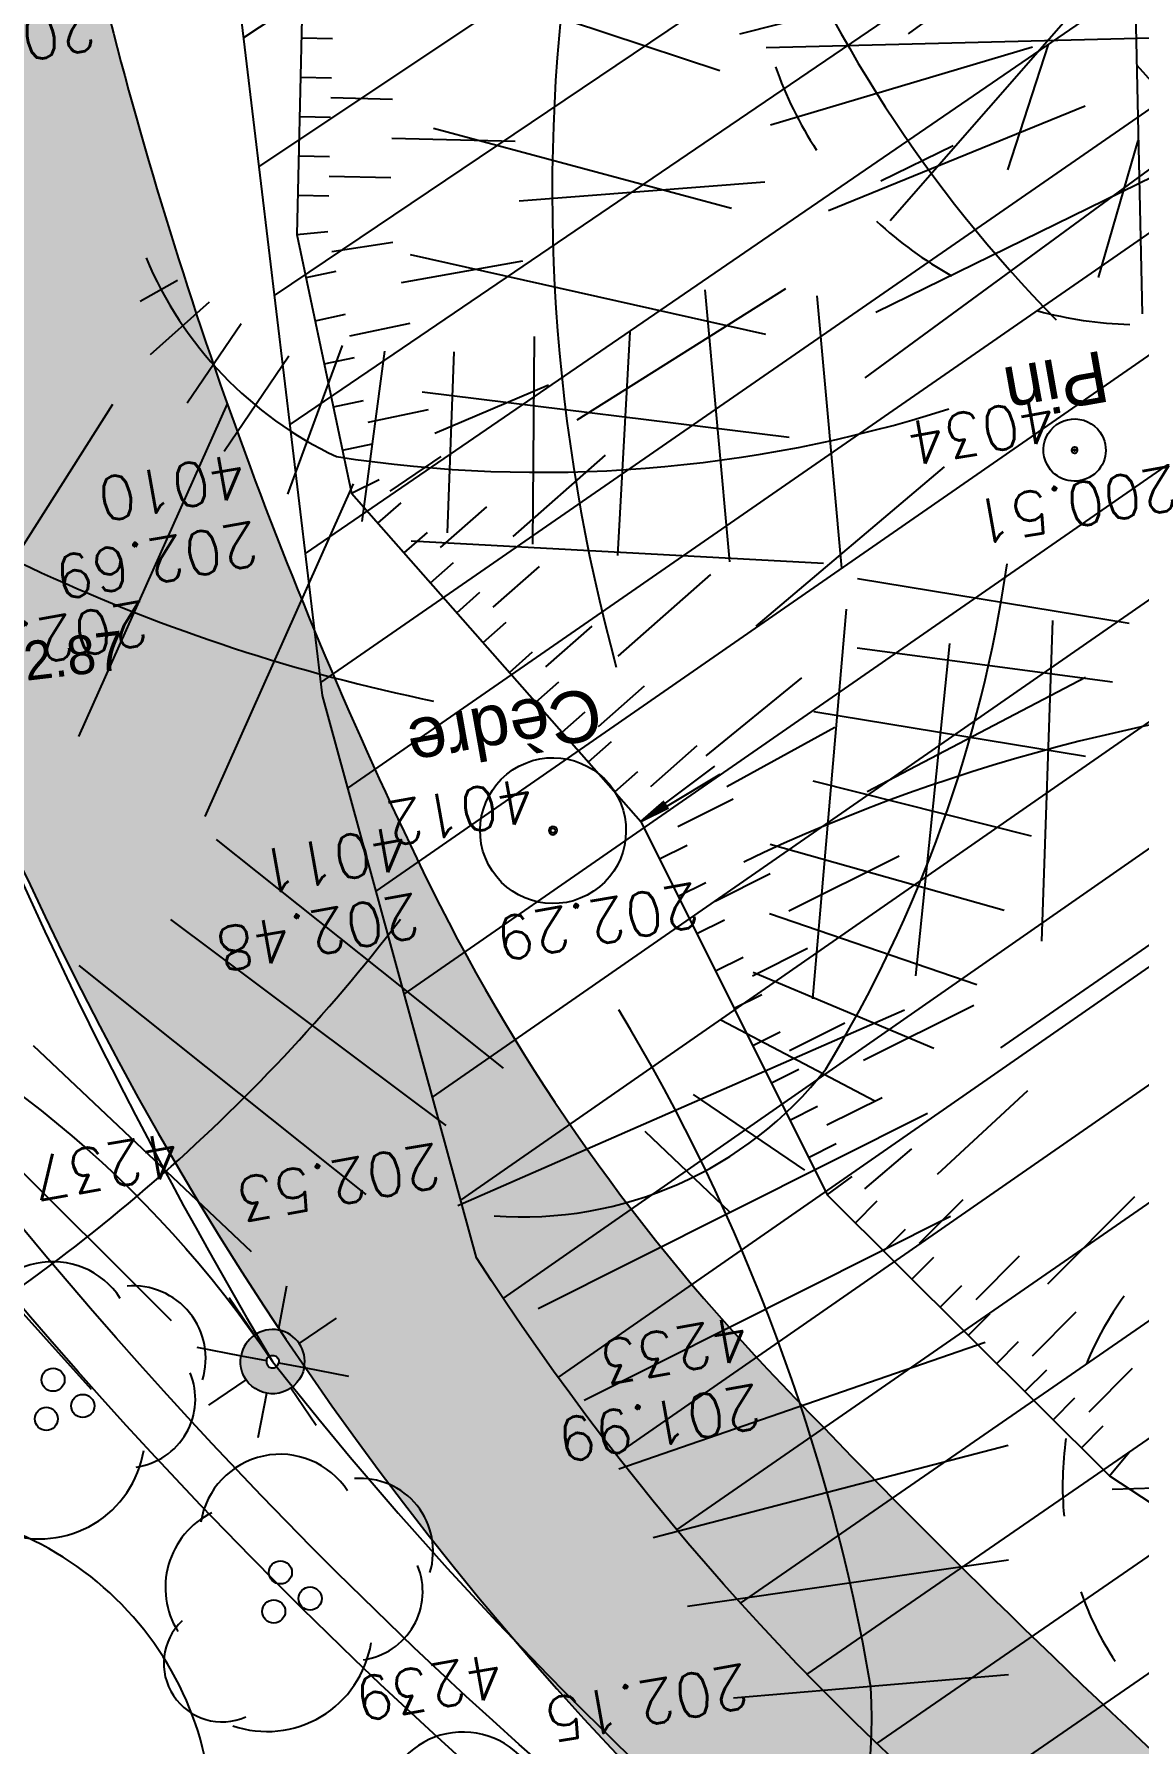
# Model space of a CAD drawing. Extents: x 0 to 613264, y -387505 to 675.
# Drawn here: x 471701 to 480297, y -317808 to -304501 of the extents above; entities that cross this region are included whole.
import ezdxf
from ezdxf.enums import TextEntityAlignment as Align
from ezdxf.lldxf.tags import DXFTag

# ---------------------------------------------------------------- set-up
doc = ezdxf.new("R2010")
doc.units = 0
for name, color, linetype in [('Fond topo - ESPACE_BOISE', 252, 'Continuous'), ('Fond topo - TAL', 252, 'Continuous'), ('Fond topo - TAL_HAC', 252, 'Continuous'), ('Fond topo - VEG', 252, 'Continuous'), ('Fond topo - VEG_TXT_ESSENCE', 252, 'Continuous'), ('Fond topo - Z_500', 252, 'Continuous'), ('prlm-VRD', 2, 'Continuous'), ('SA - arbre', 252, 'Continuous'), ('SA - arbuste', 252, 'Continuous'), ('SA - béton balayé', 252, 'Continuous'), ('SA - EBC', 252, 'Continuous'), ('SA - ECL-réso', 252, 'Eclairage public'), ('SA - emmarchements', 252, 'Continuous'), ('SA - EP-réso', 252, 'EP'), ('SA - EU-réso', 252, 'EU'), ('SA - limite revêtement', 252, 'Continuous')]:
    doc.layers.add(name, color=color, linetype=linetype)
for name, color, linetype, plot in [('Fond topo - N', 252, 'Continuous', False), ('Fond topo - NCACHE', 252, 'Continuous', False), ('Fond topo - ZCACHE', 252, 'Continuous', False)]:
    doc.layers.add(name, color=color, linetype=linetype, plot=plot)
doc.layers.add('Fond topo - P', color=252, linetype='Continuous', lineweight=50)
doc.layers.add('Fond topo - VOI', color=252, linetype='Continuous', lineweight=25)
doc.styles.add('2000_ARIAL', font='arial.ttf', dxfattribs={"height": 0.400000006})
doc.styles.add('Arial', font='arial.ttf')
doc.styles.add('Lignes', font='arial.ttf', dxfattribs={"height": 0.35})
doc.styles.add('SIMPLEX', font='simplex_.ttf', dxfattribs={"height": 1.25})
tags = doc.linetypes.add('Eclairage public', pattern='A,5,-0.25,["ECL",Lignes,S=1,R=0,X=0,Y=-0.18],-1.25', length=6.5).pattern_tags.tags
tags[15:16] = [DXFTag(74, 4), DXFTag(75, 0), DXFTag(340, '0'), DXFTag(46, 0.0), DXFTag(50, 0.0), DXFTag(44, 0.0), DXFTag(45, 0.0)]
tags[4:5] = [DXFTag(74, 4), DXFTag(75, 0), DXFTag(340, '0'), DXFTag(46, 0.0), DXFTag(50, 0.0), DXFTag(44, 0.0), DXFTag(45, 0.0)]
tags = doc.linetypes.add('EP', pattern='A,5,-0.25,["EP",Lignes,S=1,R=0,X=0,Y=-0.18],-1.25', length=6.5).pattern_tags.tags
tags[15:16] = [DXFTag(74, 4), DXFTag(75, 0), DXFTag(340, '0'), DXFTag(46, 0.0), DXFTag(50, 0.0), DXFTag(44, 0.0), DXFTag(45, 0.0)]
tags[4:5] = [DXFTag(74, 4), DXFTag(75, 0), DXFTag(340, '0'), DXFTag(46, 0.0), DXFTag(50, 0.0), DXFTag(44, 0.0), DXFTag(45, 0.0)]
tags = doc.linetypes.add('EU', pattern='A,5,-0.25,["EU",Lignes,S=1,R=0,X=0,Y=-0.18],-1.25', length=6.5).pattern_tags.tags
tags[15:16] = [DXFTag(74, 4), DXFTag(75, 0), DXFTag(340, '0'), DXFTag(46, 0.0), DXFTag(50, 0.0), DXFTag(44, 0.0), DXFTag(45, 0.0)]
tags[4:5] = [DXFTag(74, 4), DXFTag(75, 0), DXFTag(340, '0'), DXFTag(46, 0.0), DXFTag(50, 0.0), DXFTag(44, 0.0), DXFTag(45, 0.0)]
tags = doc.linetypes.add('L1', pattern=[1.0000000298023224, 0.6000000238418579, -0.4000000059604645]).pattern_tags.tags
tags[6:7] = [DXFTag(74, 4), DXFTag(75, 0), DXFTag(340, '0'), DXFTag(46, 0.0), DXFTag(50, 0.0), DXFTag(44, 0.0), DXFTag(45, 0.0)]
tags[4:5] = [DXFTag(74, 4), DXFTag(75, 0), DXFTag(340, '0'), DXFTag(46, 0.0), DXFTag(50, 0.0), DXFTag(44, 0.0), DXFTag(45, 0.0)]
tags = doc.linetypes.add('L16', pattern=[0.37500001490116125, 0.300000011920929, -0.07500000298023224]).pattern_tags.tags
tags[6:7] = [DXFTag(74, 4), DXFTag(75, 0), DXFTag(340, '0'), DXFTag(46, 0.0), DXFTag(50, 0.0), DXFTag(44, 0.0), DXFTag(45, 0.0)]
tags[4:5] = [DXFTag(74, 4), DXFTag(75, 0), DXFTag(340, '0'), DXFTag(46, 0.0), DXFTag(50, 0.0), DXFTag(44, 0.0), DXFTag(45, 0.0)]
tags = doc.linetypes.add('L8', pattern=[0.22500000894069674, 0.1500000059604645, -0.07500000298023224]).pattern_tags.tags
tags[6:7] = [DXFTag(74, 4), DXFTag(75, 0), DXFTag(340, '0'), DXFTag(46, 0.0), DXFTag(50, 0.0), DXFTag(44, 0.0), DXFTag(45, 0.0)]
tags[4:5] = [DXFTag(74, 4), DXFTag(75, 0), DXFTag(340, '0'), DXFTag(46, 0.0), DXFTag(50, 0.0), DXFTag(44, 0.0), DXFTag(45, 0.0)]

# ---------------------------------------------------------------- blocks, each defined once
blk = doc.blocks.new('Candélabre', base_point=(-13.42592592600001, -9.391534390999993))
for points in [[(-13.67592592600001, -9.391534390999993, -1), (-13.17592592600001, -9.391534390999993), (-13.37592592600001, -9.391534390999993, 1), (-13.475925926, -9.391534390999993)], [(-13.67592592600001, -9.391534390999993, -1), (-13.17592592600001, -9.391534390999993), (-13.37592592600001, -9.391534390999993, 1), (-13.475925926, -9.391534390999993)], [(-13.67592592600001, -9.391534390999993), (-13.475925926, -9.391534390999993, 1), (-13.37592592600001, -9.391534390999993), (-13.17592592600001, -9.391534390999993, -1)], [(-13.67592592600001, -9.391534390999993), (-13.475925926, -9.391534390999993, 1), (-13.37592592600001, -9.391534390999993), (-13.17592592600001, -9.391534390999993, -1)]]:
    blk.add_hatch(color=250).paths.add_polyline_path(points)
at = {"linetype": 'Continuous', "flags": 128}
for points in [[(-13.42592592600001, -9.141534390999993), (-13.42592592600001, -8.791534391999988)], [(-13.60270262100001, -9.214757695999992), (-13.850189994, -8.967270322999994)], [(-13.24914923200001, -9.214757696999996), (-13.001661857, -8.96727032199999)], [(-14.02592592600001, -9.391534390999993), (-13.67592592600001, -9.391534390999993)], [(-13.17592592600001, -9.391534390999993), (-12.825925927, -9.391534390999993)], [(-13.85018999600001, -9.815798461), (-13.60270262200001, -9.568311086999998)], [(-13.00166185800001, -9.815798458999993), (-13.249149231, -9.568311085999994)], [(-13.42592592600001, -9.991534390999988), (-13.42592592600001, -9.641534390999993)]]:
    blk.add_lwpolyline(points, dxfattribs=at)
for points in [[(-13.67592592600001, -9.391534390999993), (-13.475925926, -9.391534390999993, -1), (-13.37592592600001, -9.391534390999993), (-13.17592592600001, -9.391534390999993, 1)], [(-13.67592592600001, -9.391534390999993), (-13.475925926, -9.391534390999993, 1), (-13.37592592600001, -9.391534390999993), (-13.17592592600001, -9.391534390999993, -1)]]:
    blk.add_lwpolyline(points, format="xyb", close=True, dxfattribs=at)
blk = doc.blocks.new('PTOPO')
at = {"layer": 'Fond topo - NCACHE', "style": 'SIMPLEX'}
blk.add_attdef('MAT', text='', height=0.34, dxfattribs=at).set_placement((0.09999999986030161, -0.09999999962747097), align=Align.TOP_LEFT)
at = {"layer": 'Fond topo - ZCACHE', "style": 'SIMPLEX'}
blk.add_attdef('ALT', (0.09999999986030161, 0.09999999962747097), '', height=0.34, dxfattribs=at)
blk = doc.blocks.new('VEG14')
at = {"ltscale": 2, "flags": 128}
for points in [[(0.5, 0, -1), (-0.5, 0, -1)], [(0.016, 0, -1), (-0.016, 0, -1)]]:
    blk.add_lwpolyline(points, format="xyb", close=True, dxfattribs=at)
blk = doc.blocks.new('RESINEUX')
at = {"ltscale": 2}
for p, q in [((-0.074169265, 0.428845282), (-0.014171327, 0.418845625)), ((-0.094168577, 0.388846656), (-0.024170983, 0.388846656)), ((-0.104168234, 0.338848375), (-0.014171327, 0.348848031)), ((-0.11416789, 0.298849749), (-0.014171327, 0.318849062)), ((-0.11416789, 0.258851124), (-0.004171670000000001, 0.288850093)), ((-0.104168234, 0.218852498), (0.015827643, 0.258851124)), ((0.325816989, 0.248851468), (0.345816302, 0.168854217)), ((0.365815615, 0.248851468), (0.365815615, 0.188853529)), ((0.285818364, 0.238851811), (0.325816989, 0.15885456)), ((0.395814584, 0.238851811), (0.395814584, 0.188853529)), ((0.425813553, 0.228852155), (0.415813896, 0.188853529)), ((-0.094168577, 0.178853873), (0.015827643, 0.218852499)), ((0.245819739, 0.218852498), (0.29581802, 0.138855248)), ((0.445812866, 0.208852842), (0.435813209, 0.188853529)), ((0.205821113, 0.198853186), (0.265819051, 0.108856279)), ((-0.094168577, 0.128855591), (0.035826955, 0.18885353)), ((0.165822488, 0.178853873), (0.225820426, 0.07885731)), ((-0.08416892100000001, 0.08885696600000001), (0.035826955, 0.148854904)), ((0.115824206, 0.148854904), (0.205821113, 0.038858684)), ((-0.074169264, 0.058857997), (0.05582626800000001, 0.118855935)), ((0.06582592400000001, 0.118855935), (0.155822831, 0.008859715)), ((-0.124167546, -0.091136848), (-0.11416789, 0.098856622)), ((-0.374158955, -0.011139597), (-0.33416033, 0.08885696600000001)), ((-0.33416033, -0.03113891), (-0.294161704, 0.08885696600000001)), ((-0.294161704, -0.051138223), (-0.264162735, 0.08885696600000001)), ((-0.254163079, -0.06113787900000001), (-0.234163766, 0.08885696600000001)), ((-0.204164797, -0.071137536), (-0.204164797, 0.08885696600000001)), ((-0.164166172, -0.08113719200000001), (-0.164166172, 0.08885696600000001)), ((0.045826612, -0.14113513), (0.125823863, -0.001139941)), ((0.09582489300000001, -0.151134786), (0.175822144, -0.03113891)), ((0.135823519, -0.161134443), (0.225820426, -0.051138223)), ((-0.104168234, -0.06113787900000001), (0.025827299, -0.14113513)), ((0.185821801, -0.171134099), (0.265819051, -0.08113719200000001)), ((-0.11416789, -0.101136505), (-0.004171670000000001, -0.171134099)), ((0.235820082, -0.191133412), (0.315817333, -0.111136161)), ((-0.124167546, -0.151134786), (-0.014171327, -0.211132724))]:
    blk.add_line(p, q, dxfattribs=at)
for centre, major_axis, ratio, start_param, end_param in [((0.125824658, 0.32584846), (-0.141416496, 0.141416496), 0.9999999999990478, 6.0187679254481, 7.001196311805126), ((0.626553274, 0.375004286), (0.495806787, 0.495806787), 0.9999999999992479, 2.407115294926716, 2.808261770600389), ((0.346817063, 0.020858942), (0.141416496, 0.141416496), 0.9999999999984862, 0.2082352305735228, 0.9403659464662355), ((0.6156107310000001, -0.413017298), (-0.494244527, 0.494244527), 0.9999999999994863, 5.940864207087385, 6.402329262634387), ((-0.271161699, 0.231851691), (-0.148487321, 0.148487321), 0.999999999999426, 1.039500649605982, 1.948537937165391), ((-0.132308309, 0.771717634), (0.5413446150000001, 0.5413446150000001), 0.999999999999071, 3.63264165587472, 4.003214602841574), ((0, 0), (-0.001131371, 0.001131371), 0.99999999997417, 3.926990817000156, 7.06858347058995), ((0, 0), (-0.001131371, 0.001131371), 0.99999999997417, 0.7853981634103633, 3.926990817000156), ((-0.091248273, -0.737988308), (0.495574425, 0.495574425), 0.9999999999996342, 0.1822567691657557, 0.5883250715815413), ((-0.744748968, -0.046828497), (-0.4953887950000001, 0.4953887950000001), 0.9999999999996526, 3.509030027783859, 3.906773112117224)]:
    blk.add_ellipse(centre, major_axis=major_axis, ratio=ratio, start_param=start_param, end_param=end_param, dxfattribs=at)
blk = doc.blocks.new('VEG12')
at = {"ltscale": 2}
for p, q in [((0.01815258799999997, 0.057406781), (0.100441039, 0.47293725)), ((0.05749608, 0.253444298), (0.145517598, 0.414706841)), ((0.037902722, 0.15845596), (-0.06593155700000003, 0.344147082)), ((-0.158788295, 0.086017079), (-0.245985314, 0.284587218)), ((0.04981112299999996, 0.033821695), (0.391570728, 0.285894318)), ((0.143890955, 0.107467204), (0.230033352, 0.253971609)), ((0.2917471699999999, 0.208620217), (0.392372872, 0.233301274)), ((-0.05229389700000003, 0.02983962500000001), (-0.383643778, 0.204631851)), ((-0.25001839, 0.135126714), (-0.3755999820000001, 0.091127132)), ((0.122915307, -0.02992704099999999), (0.317230371, 0.05540147100000001)), ((0.057557527, -0.01766878999999999), (0.411943876, -0.08413611500000001)), ((-0.05265807700000003, -0.029192154), (-0.412380265, -0.256628677)), ((-0.09359106700000003, -0.049762263), (-0.2956446150000001, -0.04653133200000001)), ((0.01825986499999999, -0.057372749), (0.107637982, -0.4128258760000001)), ((0.184132294, -0.04763066399999999), (0.323120213, -0.192805613)), ((0.02259491799999996, -0.07955337300000001), (0.001649748999999978, -0.36183712)), ((-0.151821475, -0.09483882200000002), (-0.2999525240000001, -0.315936062)), ((0.05371548199999998, -0.188497704), (0.197263789, -0.356749422))]:
    blk.add_line(p, q, dxfattribs=at)
for start, end in [(90, 103.8461539085843), (62.30769199853572, 76.15384597947835), (117.6923078993823, 131.5384619204946), (34.61538499867542, 48.46153799321151), (145.3846149358338, 159.2307690506909), (6.923076979206323, 20.76923090842763), (173.0769230068974, 186.9230769931026), (339.2307689837768, 353.0769230207937), (200.7692310571047, 214.6153850641662), (311.5384620067885, 325.3846150013246), (228.4615380795054, 242.3076921006177), (283.8461540205217, 297.6923080014643), (256.1538460914157, 270)]:
    blk.add_arc((0, 0), 0.496982058, start, end, dxfattribs=at)
blk = doc.blocks.new('A$C1F970F0F')
at = {"layer": 'SA - béton balayé'}
h = blk.add_hatch(dxfattribs=at)
h.set_pattern_fill('BETON_BALAYE', color=256, scale=49.99999999999999, angle=-10.72360141139323, style=0, pattern_type=2)
h.set_pattern_definition([(349.2763985886067, (-277130161.1279894, -473864756.7787022), (117.3825536141096, 28.65896207176165), [749.9999999999999, -99.99999999999999, 250, -49.99999999999999]), (349.2763985886067, (-277130091.1375459, -473864744.5890418), (-36.75306622226226, 74.64222748057564), [150, -16.5, 299.9999999999999, -37.49999999999999]), (349.2763985886067, (-277130128.6565508, -473864719.6726964), (261.6928111209335, -15.46358973923611), [399.9999999999999, -69.99999999999999, 200, -49.99999999999999])])
edge = h.paths.add_edge_path()
edge.add_line((-3029.358420432381, 2725.663300409979), (-3176.503412120477, 2699.68824411886))
edge.add_line((-3176.503412120477, 2699.68824411886), (-3197.938926788104, 2817.762816654752))
edge.add_line((-3197.938926788104, 2817.762816654752), (-2585.414526747907, 2927.205998263748))
edge.add_line((-2585.414526747906, 2927.205998263748), (-2578.826355698741, 2888.03185968563))
edge.add_line((-2578.826355698741, 2888.03185968563), (-1904.134724859205, 2936.930201529326))
edge.add_line((-1904.134724859205, 2936.930201529326), (-556.7846852388789, 3176.476094804919))
edge.add_arc((-574.2892230096678, 3274.932131851878), 100.0000003678063, 280.0812987824421, 378.0302388281741)
edge.add_arc((1605.009413828708, 4000.887508871435), 2197.033974330638, 193.9407361550014, 198.4415558139132, ccw=False)
edge.add_line((-527.3118890800722, 3471.582166447442), (-688.4548001430187, 4457.417421807394))
edge.add_arc((-1789.293175567613, 4303.567778650573), 1111.537152553589, 7.955943186170549, 45.96465422619263)
edge.add_arc((19.33927830369248, 6251.945001042874), 1547.302139566071, 192.879059078743, 227.9674271135737, ccw=False)
edge.add_line((-1489.03695480859, 5907.060889278498), (-1560.044395075191, 6307.792480241876))
edge.add_line((-1560.044395075191, 6307.792480241875), (-1284.318385454477, 6356.528171834126))
edge.add_line((-1284.318385454477, 6356.528171834125), (-1215.319194815332, 5966.159823136683))
edge.add_arc((19.3392790080029, 6251.94500138343), 1267.302140410601, 193.0326782619799, 228.1653141634967)
edge.add_arc((-1789.293174348239, 4303.567779083163), 1391.537151259583, 7.955943178051314, 46.18746477798038, ccw=False)
edge.add_line((-411.1498586048565, 4496.172671736105), (-275.2797675438888, 3639.964293068523))
edge.add_arc((3153.449018752114, 4499.098145884332), 3534.726590138055, 194.066934089328, 205.9179933813439)
edge.add_arc((1360.60453142281, 3627.843744498979), 1541.393806160593, 205.917993299705, 223.4935397732298)
edge.add_arc((5328.644473156121, 7392.522830198402), 7011.142392459067, 223.4935397712739, 227.6166324867172)
edge.add_line((602.5175779411827, 2213.735113210599), (898.3231051051232, 2004.633868360899))
edge.add_line((898.3231051051231, 2004.633868360899), (847.6940603821262, 1728.843869632567))
edge.add_arc((1998.283496401869, 4025.384621252822), 2568.648569604794, 204.8031901930446, 243.3886814322684, ccw=False)
edge.add_arc((-512.7503180231788, 2859.286821588871), 199.9999996293523, 26.27723080957601, 100.08129874951)
edge.add_line((-547.7593932520969, 3056.198894580915), (-1889.254979973833, 2817.69386697183))
edge.add_line((-1889.254979973833, 2817.69386697183), (-1913.538162964921, 2815.933940840666))
edge.add_line((-1913.538162964921, 2815.933940840666), (-2036.659527240996, 1231.702232686619))
edge.add_line((-2036.659527240996, 1231.702232686619), (-2036.482519291774, 133.7400379066587))
edge.add_arc((-1936.482520511362, 133.7561594007732), 100.0000000799253, 180.0092369357546, 270.0092369145096)
edge.add_line((-1936.466399054336, 33.7561606747783), (-1436.448871649034, 33.83677102289278))
edge.add_line((-1436.448871649034, 33.83677102289275), (-1436.428442326689, -86.1632271734652))
edge.add_line((-1436.42844232669, -86.1632271734652), (-1936.447053287466, -86.24383772407744))
edge.add_arc((-1936.482520706155, 133.7561592480878), 219.9999998311147, 180.0092368832574, 270.00923697005237, ccw=False)
edge.add_line((-2156.482517686297, 133.7206921626651), (-2156.660235340263, 1236.084975973609))
edge.add_line((-2156.660235340263, 1236.084975973609), (-2034.581792946551, 2807.161291871891))
edge.add_line((-2034.581792946552, 2807.16129187189), (-3029.358420432381, 2725.663300409979))
at = {"layer": 'SA - EBC'}
h = blk.add_hatch(dxfattribs=at)
h.set_pattern_fill('_USER', color=256, scale=74.99999999999999, angle=-325.7236014113932, style=0, pattern_type=0)
h.set_pattern_definition([(34.27639858860678, (-277130161.1279894, -473864756.7787022), (-42.238928459823, 61.97477650275113), [])])
edge = h.paths.add_edge_path()
edge.add_line((5801.470568619522, -3162.013069131843), (4083.559282644929, -3271.123614088357))
edge.add_line((4083.559282644929, -3271.123614088356), (4014.481307725509, -3717.332461968055))
edge.add_line((4014.48130772551, -3717.332461968055), (3135.517961824245, -3810.19300101904))
edge.add_line((3135.517961824245, -3810.19300101904), (2274.245008604417, -3693.648081323564))
edge.add_line((2274.245008604417, -3693.648081323564), (1554.636776175834, -3420.099318784944))
edge.add_arc((2508.775769578408, -2315.674454232369), 1459.498372788833, 157.1868533427094, 229.1754823893534, ccw=False)
edge.add_arc((1966.013830892235, -2087.371785851423), 870.6752834691503, 94.3015183869224, 157.1868533106914, ccw=False)
edge.add_line((1900.708697991695, -1219.149067345796), (2859.239020416566, -1223.495634912559))
edge.add_arc((3100.860739749298, 1265.329539486049), 2500.526305395239, 264.4549516394795, 302.9422754293212)
edge.add_arc((4209.331858878893, -445.3369775435177), 462.1229708170858, 302.9422754305585, 376.8336969250394)
edge.add_arc((2214.122706379954, -1049.006753214115), 2546.655714682971, 16.8336969158998, 38.14703645440247)
edge.add_arc((3041.32627014761, -399.2990096244524), 1494.806919462396, 38.14703657403813, 72.97328584086019)
edge.add_line((3479.031970107599, 1029.988031775616), (2182.437305702805, 1414.38613606858))
edge.add_line((2182.437305702805, 1414.38613606858), (1056.590900019184, 1822.819186472099))
edge.add_arc((1766.412018482452, 3779.442320525911), 2081.398594438606, 212.7495497786225, 250.0603089288685, ccw=False)
edge.add_line((15.86575126143373, 2653.472571668582), (-104.0907319930869, 3091.26353710603))
edge.add_line((-104.0907319930869, 3091.26353710603), (-169.6986146466322, 3639.54836895815))
edge.add_line((-169.6986146466322, 3639.548368958149), (-35.58090533515337, 6158.014854826562))
edge.add_arc((-194.3533792400212, 7143.826589584332), 998.5156357593988, 279.1493507374978, 373.962283499627)
edge.add_arc((2392.201579171132, 7786.918955579627), 1666.786287877102, 172.6269749467245, 193.9622835974407, ccw=False)
edge.add_arc((-45.50651600643437, 8102.354993671941), 791.2455775503726, -7.373025019439765, 16.43829965925021)
edge.add_line((713.3969204091394, 8326.263765657093), (486.7428317772967, 9142.81155059313))
edge.add_line((486.7428317772967, 9142.811550593131), (1338.845530021721, 9564.23852196786))
edge.add_line((1338.845530021721, 9564.23852196786), (1632.623584095551, 8945.24637913095))
edge.add_line((1632.623584095551, 8945.246379130947), (1394.029444699765, 8829.874494032001))
edge.add_line((1394.029444699765, 8829.874494032001), (1731.997733793977, 8131.230781666551))
edge.add_arc((1233.216649704336, 7889.945865525577), 554.0766919865823, -19.640967550384175, 25.815335324856676, ccw=False)
edge.add_line((1755.055695752756, 7703.706797235046), (1558.214479468655, 6807.520788570679))
edge.add_line((1558.214479468655, 6807.52078857068), (1570.021725572625, 6609.158708993335))
edge.add_line((1570.021725572625, 6609.158708993335), (1852.913141606868, 5734.125706863067))
edge.add_line((1852.913141606869, 5734.125706863067), (2726.748207475315, 4020.986816292172))
edge.add_line((2726.748207475315, 4020.986816292172), (3802.352916265851, 4004.947770972833))
edge.add_arc((8355.58168857983, 5950.706307988518), 4951.552134169374, 203.138762427905, 230.8301436200186)
edge.add_arc((13583.66465597079, 12367.85935474512), 13228.79229856088, 230.8301435441083, 233.1638398044412)
edge.add_line((5652.622255943647, 1780.153648245416), (4998.697813068342, 1820.441475819727))
edge.add_line((4998.697813068342, 1820.441475819727), (4863.841220233488, 767.0816613875431))
edge.add_line((4863.841220233488, 767.0816613875434), (5595.355488733695, 631.185878681516))
edge.add_line((5595.355488733695, 631.1858786815158), (5852.747939948536, -2020.707044821664))
edge.add_line((5852.747939948536, -2020.707044821665), (5881.394298709887, -2966.563612924887))
edge.add_line((5881.394298709887, -2966.563612924887), (5801.470568619523, -3162.013069131842))
at = {"layer": 'Fond topo - ESPACE_BOISE', "linetype": 'L1', "ltscale": 2, "flags": 128}
blk.add_lwpolyline([(5801.470568619522, -3162.013069131843), (4083.559282644929, -3271.123614088356), (4014.48130772551, -3717.332461968055), (3135.517961824245, -3810.19300101904), (2274.245008604417, -3693.648081323564), (1554.636776175834, -3420.099318784944, -0.3248648439675891), (1163.447808694293, -1749.787382690587, -0.2814891279475962), (1900.708697991695, -1219.149067345796), (2859.239020416566, -1223.495634912559, 0.1695292870025676), (4460.631470672048, -833.159289007697, 0.3340686001642133), (4651.652558133293, -311.5085830883972, 0.09326601102169153), (4216.884593398947, 524.0158635944096, 0.153138720952933), (3479.031970107599, 1029.988031775616), (2182.437305702805, 1414.38613606858), (1056.590900019184, 1822.819186472099, -0.1642525569996709), (15.86575126143373, 2653.472571668582), (-104.0907319930869, 3091.26353710603), (-169.6986146466322, 3639.548368958149), (-35.58090533515337, 6158.014854826562, 0.4390366150430304), (774.660880078399, 7384.751557306568, -0.09336270405047195), (739.1967976091219, 8000.81547627212, 0.104271961321091), (713.3969204091394, 8326.263765657093), (486.7428317772967, 9142.811550593131), (1338.845530021721, 9564.23852196786), (1632.623584095551, 8945.246379130947), (1394.029444699765, 8829.874494032001), (1731.997733793977, 8131.23078166655, -0.2009829630843761), (1755.055695752756, 7703.706797235046), (1558.214479468655, 6807.52078857068), (1570.021725572625, 6609.158708993335), (1852.913141606869, 5734.125706863067), (2726.748207475315, 4020.986816292172), (3802.352916265851, 4004.947770972833, 0.121417881002313), (5228.074839294609, 2111.882341611708, 0.01018302282179253), (5652.622255943647, 1780.153648245416), (4998.697813068342, 1820.441475819727), (4863.841220233488, 767.0816613875434), (5595.355488733695, 631.1858786815158), (5852.747939948536, -2020.707044821665), (5881.394298709887, -2966.563612924887)], format="xyb", close=True, dxfattribs=at)
at = {"layer": 'Fond topo - TAL', "ltscale": 2, "flags": 128}
blk.add_lwpolyline([(-123.5302720137822, 5221.471523133365), (-191.6498956813264, 5149.89069116634), (-250.1124419443469, 5002.430873541515), (-244.3641489511899, 4796.956972106978), (-172.4301427361494, 4538.765070982538), (-111.4085088218977, 4273.775672655443), (-102.3376064494456, 4066.634682282455), (-116.1263785536438, 3786.61701452102), (-123.9270524247917, 3450.200434356116), (-81.42352560867835, 3248.694998352735), (143.8016482546598, 2993.0819321279), (288.7744518628505, 2702.713250865253), (508.5369932070888, 2483.767469360457), (868.9328981152057, 2247.251295349618), (1243.079527777024, 2039.408481325549), (1662.380454104952, 1891.644250489091), (2378.37961133611, 1685.062536819512), (2867.518686564626, 1567.612339461884), (3061.566353946116, 1579.164582815518)], dxfattribs=at)
at = {"layer": 'Fond topo - TAL', "linetype": 'L8', "ltscale": 2, "flags": 128}
blk.add_lwpolyline([(-63.23358046186843, 5077.943471481794, 0.001164838968751395), (64.42947420685016, 4777.89975960889, 0.002306011098395101), (130.0215848221804, 4626.662835981376, 0.0003060880427634036), (356.9048927005607, 4110.931458132799, 0.003733443309130319), (375.9689084704831, 4068.529526615886, 0.02303033537768723), (475.4629721859155, 3875.558734712552, 0.01069699115838556), (715.4764655276399, 3478.30473080792, 0.003771884424086066), (740.1724830218425, 3439.980420707743, 0.001382538214981839), (808.2302511846644, 3336.719140848139, 0.03661887789284379), (1071.48734658447, 2996.607174378017, 0.03752440099679374), (1374.712635785152, 2706.162417103847, 0.04028550190851635), (1660.058710568117, 2507.436119634723, 0.04917095924580399), (1920.444230747757, 2388.162099736444, 0.006033711204905718), (2066.407865123713, 2339.918894315406, 0.002063562969709008), (2494.220251978703, 2206.165126707459, 0.007761415611758534), (2667.640730808191, 2155.664307453178, 0.004421614268413964), (2971.465127237233, 2075.16492764128), (3290.411917373396, 1958.78108909967)], format="xyb", dxfattribs=at)
at = {"layer": 'Fond topo - TAL_HAC', "ltscale": 2}
for p, q in [((-120.3812916088034, 3603.117061589701), (-96.38774090617096, 3602.560710182925)), ((241.1793007115678, 3595.656522147989), (625.0600450166896, 3605.22596258261)), ((-121.0904437273576, 3572.533736153487), (-97.09689315088951, 3571.977384581028)), ((-97.45146915297539, 3556.68572185209), (-49.464367885657, 3555.573018685512)), ((318.2932152186466, 3338.642693192222), (628.0799615868285, 3565.552745593801)), ((-121.7995959776233, 3541.950410647429), (-97.80604528677293, 3541.394059053308)), ((-50.17352008393493, 3524.989693453971), (45.80068253734828, 3522.764287578342)), ((-122.5087480788482, 3511.367085302721), (-98.51519744484517, 3510.810733908942)), ((-98.86977357864271, 3495.519071110159), (-50.88267224200717, 3494.406368309604)), ((48.88296097208433, 3476.24579712825), (240.3005683853093, 3491.189008818264)), ((-123.2179003235667, 3480.783759700824), (-99.22434959805787, 3480.227408289716)), ((-123.9270524247917, 3450.200434356116), (-100.029321191123, 3452.413676724721)), ((-96.69458501753206, 3436.991599447602), (-49.23440680847591, 3444.170142815304)), ((-116.8431313680304, 3416.616194958239), (-93.3598488841468, 3421.569522083309)), ((-42.50090461855518, 3412.634979987798), (51.96523938394387, 3429.727306682491)), ((94.02325338375101, 3305.734621913803), (256.5396115652008, 3407.971764549844)), ((-109.7592100880519, 3383.031955612877), (-86.27592782738554, 3387.985282685433)), ((-82.73396719606103, 3371.193162966999), (-35.76740242863457, 3381.099817160292)), ((-102.6752890312906, 3349.447716215001), (-79.19200667911855, 3354.401043270227)), ((-16.63504851020946, 3295.58740799747), (71.75749663186161, 3333.040818577045)), ((-95.59136783103588, 3315.863477074312), (-72.1080854559873, 3320.816804125206)), ((-68.56612488219764, 3304.024684228093), (-21.59956013210046, 3313.93133832988)), ((-88.50744671742723, 3282.279237476094), (-65.02416434237875, 3287.232564526988)), ((-51.45703825481314, 3250.391395970239), (-11.67053670530686, 3277.243477630401)), ((44.26044984275597, 3214.962792491761), (116.2890100039289, 3278.428425180716)), ((233.5493464162303, 3145.206850815207), (380.0468188603102, 3269.313621647256)), ((-81.42352560867835, 3248.694998352735), (-59.97270680072586, 3259.458937019149)), ((-60.94850973359496, 3225.457446675046), (-42.9413696860239, 3241.323854916997)), ((-12.22884603596367, 3206.467527668219), (23.78543404739628, 3238.200343964777)), ((-40.47349401241195, 3202.219895310865), (-22.46635401682863, 3218.086303278299)), ((-19.99847810266999, 3178.982343816187), (-1.991338089757392, 3194.848751875127)), ((28.72118556030273, 3159.992424626349), (64.73546567832125, 3191.725241105919)), ((126.1605130872766, 3122.012586682539), (198.1890731222852, 3185.478219205811)), ((0.4765375838545651, 3155.744792268996), (18.48367763142562, 3171.611200510947)), ((20.95155337921426, 3132.50724079598), (38.95869339212675, 3148.373648854919)), ((69.67121720855687, 3113.517321858997), (105.6854971602054, 3145.250138085711)), ((41.42656921477953, 3109.269689410137), (59.43370926235048, 3125.136097652089)), ((61.90158499280994, 3086.032137845616), (79.90872502305177, 3101.898545996061)), ((194.4683923688008, 3044.317797819194), (268.909619635999, 3104.935482533437)), ((319.7506010131476, 3016.561048654519), (489.8308960342293, 3105.649169432431)), ((110.6212487250996, 3067.0422190218), (146.6355287564718, 3098.775035043841)), ((82.37660078816947, 3062.7945863726), (100.383740858617, 3078.660994610218)), ((210.4934008187135, 3020.436088868065), (294.6515296836455, 3066.624933419359)), ((102.8516166237348, 3039.557034986758), (120.8587566713059, 3055.423443228708)), ((151.571280321366, 3020.567115979931), (187.5855603873969, 3052.299932184983)), ((162.980543334086, 3007.496612839373), (201.3512243675341, 3036.33566354491)), ((123.326632384436, 3016.31948333073), (141.3337724548835, 3032.185891568349)), ((164.3694889305298, 3005.434137228762), (205.5189947580064, 3030.146849850398)), ((143.8016482546598, 2993.0819321279), (161.8087882675724, 3008.948340186839)), ((143.8016482546598, 2993.0819321279), (162.6068026182677, 3007.993879076039)), ((172.5227945452226, 2989.284107892214), (215.4678068794207, 3010.725327885732)), ((143.8016482546598, 2993.0819321279), (163.3542839757274, 3006.999346711542)), ((143.8016482546598, 2993.0819321279), (164.0492237408897, 3005.967415727753)), ((143.8016482546598, 2993.0819321279), (164.6897541943466, 3004.900858620937)), ((143.8016482546598, 2993.0819321279), (165.2741543500121, 3003.802541996065)), ((158.2989285306984, 2964.04506394186), (179.7714346607093, 2974.765673993037)), ((258.9596479085652, 2923.614723763482), (344.8496722975844, 2966.497164277364)), ((172.7962089155722, 2935.008195829998), (194.2687150282537, 2945.728805789669)), ((201.5173552234642, 2931.210371685818), (244.4623675410207, 2952.65159196685)), ((187.2934893059931, 2905.971327622297), (208.7659954360039, 2916.691937673474)), ((423.9005921134531, 2817.134388212753), (581.8319077242576, 2926.320923607092)), ((230.5119160334173, 2873.136635549267), (273.4569282019331, 2894.577855668949)), ((201.7907696735376, 2876.934459418929), (223.2632758382069, 2887.655069653117)), ((216.2880500584113, 2847.897591307066), (237.7605562286278, 2858.618201445417)), ((316.9487693447723, 2807.467251146017), (402.8387939050211, 2850.349691437897)), ((259.5064766943298, 2815.062899251365), (302.4514888801748, 2836.504119462553)), ((230.78533033445, 2818.860723121028), (252.2578365219957, 2829.581333350883)), ((245.2826107595293, 2789.823855096338), (266.7551168895402, 2800.544465147515)), ((374.5070128090813, 2718.711418323536), (444.9623901901734, 2783.919084917766)), ((259.7798911444031, 2760.786986984476), (281.2523972570847, 2771.507596944146)), ((288.5010373781186, 2756.989162949131), (331.446049826699, 2778.430382920988)), ((274.2771714204418, 2731.750118798437), (295.749677573329, 2742.470728845281)), ((317.9624662594077, 2707.289772015666), (354.4821225342729, 2738.439647071104)), ((288.7744518628505, 2702.713250865253), (308.2352878540685, 2716.758743416645)), ((310.7507060276371, 2680.81867273746), (327.6896446245411, 2697.820800527514)), ((360.6540258318593, 2664.97893343816), (394.5319030838897, 2698.983189575968)), ((460.4606655207148, 2633.299455013908), (528.2164201502524, 2701.307967076184)), ((332.7269601695474, 2658.924094613999), (349.6658988066571, 2675.926222491226)), ((354.7032142081698, 2637.029516320523), (371.6421529714437, 2654.031644363433)), ((404.6065341614326, 2621.189777182573), (438.4844113905866, 2655.194033324713)), ((376.6794683154216, 2615.13493801405), (393.6184070218482, 2632.137066257301)), ((398.6557224802083, 2593.240359886257), (415.5946611866349, 2610.242488129507)), ((448.559042393953, 2577.400621040154), (482.4369196855016, 2611.404876886114)), ((420.6319766623242, 2571.345781849969), (437.5709153687508, 2588.34791009322)), ((442.608230827111, 2549.451203722176), (459.5471694191552, 2566.453331987088)), ((492.5115505744857, 2533.611464623217), (526.3894278833634, 2567.615720560683)), ((464.5844848775154, 2527.556625616044), (481.5234235492835, 2544.558753676283)), ((486.5607390423021, 2505.66204748825), (503.4996776794117, 2522.664175365478)), ((508.5369932070888, 2483.767469360457), (523.6681612699489, 2502.396687147282))]:
    blk.add_line(p, q, dxfattribs=at)
at = {"layer": 'Fond topo - VOI', "linetype": 'L16', "ltscale": 2, "flags": 128}
for points in [[(-44.81196145344734, 5085.730894297443, 0.00116483880797662), (82.81460905941697, 4785.772930576871, 0.002306011182776433), (148.3333160752084, 4634.705255050573, 0.0003060878564784329), (375.2067634092566, 4118.996290929394, 0.003733440487316977), (394.1483052766108, 4076.866764281074, 0.02303033540982148), (492.7984960144307, 3885.532681705017, 0.01069699115751624), (732.3695056148297, 3489.011046729809, 0.003771883424577017), (756.9020752775328, 3450.940381692422, 0.001382537500526071), (824.8989781644356, 3347.771450110053, 0.03661887814454393), (1086.365343210983, 3009.972997326465, 0.03752440110708656), (1387.425784857927, 2721.601842088382, 0.04028550176440735), (1670.131475056015, 2524.714412713221, 0.04917095898867555), (1926.949293442083, 2407.074639412808, 0.006033710847697392), (2072.454631936801, 2358.982907644459, 0.002063563105577488), (2500.109455805709, 2225.278401552437, 0.007761416038727673), (2672.933819870083, 2174.951173494945, 0.004435667204064966), (2977.383064866449, 2094.295395345591), (3300.858672860099, 1976.258988824885), (3451.730217105191, 1841.896337423402)], [(-410.4573954082604, 4496.281983435452), (-275.2797675438889, 3639.964293068524, 0.05175614001462255), (-25.75674943525667, 2954.12476405697, 0.07683847699775821), (242.3973429298351, 2566.944338701083, 0.01799232695016924), (602.5175779411827, 2213.735113210599), (898.3231434213683, 2004.634077694301), (1143.547512896615, 1887.824205350663), (1442.276114517919, 1769.658652589777), (1681.948853588895, 1683.954706367697), (2114.845544182086, 1578.014617527221), (2515.756121386211, 1462.263694100857), (2910.512600857042, 1321.392171708825), (3516.952153602057, 1025.948174333774), (3901.184930821766, 864.3683668971058), (4241.50575886574, 689.604471750609), (4497.895798403801, 355.994847623038), (4647.689449561236, -149.636488564905), (4746.352122538518, -642.243459669855), (4898.077129065638, -1354.668971112381), (4990.027461718793, -2094.77839309662), (5021.209996846888, -2419.063814886839), (5045.042919798527, -2502.419951333245, 0.2291964161509024), (5239.005744553338, -2711.489723728723), (5354.800928152768, -2670.843148670674), (5445.831428399385, -2528.106701577661), (5524.939717540758, -2152.462322599101), (5588.808554118679, -1772.826003617761), (5596.946294726647, -1078.989912171996), (5595.427037839852, -760.3391798385524), (5607.922173153986, 21.2368958841555), (5625.650588417848, 675.8970783981483), (5679.873644702147, 1402.6777603776)]]:
    blk.add_lwpolyline(points, format="xyb", dxfattribs=at)
at = {"layer": 'SA - arbre', "ltscale": 2.400000095367432}
blk.add_arc((-438.9569869681453, 2209.264771651605), 249.6959998, 5.615758488842114, 100.955148599448, dxfattribs=at)
at = {"layer": 'SA - arbuste', "ltscale": 1.200000047683716}
for centre in [(-313.7828146175162, 2558.662222361451), (-290.6312422129706, 2538.29283199372), (-318.9947264919919, 2528.230498501544), (-136.8208678135776, 2408.740623241989), (-113.669295506085, 2388.371232987426), (-142.0327797622299, 2378.308899490918)]:
    blk.add_circle(centre, 9, dxfattribs=at)
at = {"layer": 'SA - arbuste', "ltscale": 0.800000011920929}
for centre, radius, start, end in [((-313.9506609146305, 2588.055511862346), 62.512032, 32.9049446683259, 171.1222226413906), ((-251.5416168631338, 2575.1980524764), 56.59152, 342.9842595435878, 94.63470456241697), ((-256.5413932742661, 2543.693507707159), 53.515008, 277.8831336542311, 22.28760128734893), ((-324.2243300544999, 2516.890319162731), 82.09075199999998, 251.0377366399764, 350.7437823458322), ((-136.9887140760334, 2438.133912925895), 62.512032, 32.9049446683259, 171.1222224813845), ((-74.57967002453671, 2425.27645353995), 56.59152, 342.9842594908044, 94.63470456241697), ((-161.5842633117106, 2396.964491060649), 64.770816, 116.3248625443805, 211.8320554398716), ((-79.57944643566907, 2393.77190877071), 53.515008, 277.8831336295787, 22.28760153890703), ((-182.1091924019426, 2337.884928753133), 45.49180799999999, 133.2696687023551, 293.7521367596177), ((-147.2623832332321, 2366.968720134774), 82.09075199999998, 251.0377365658391, 350.7437826127198), ((5.335172132136506, 2221.944999510759), 62.512032, 32.90494452736273, 171.1222226413906)]:
    blk.add_arc(centre, radius, start, end, dxfattribs=at)
at = {"layer": 'SA - ECL-réso', "ltscale": 0.75, "elevation": 9.999999999999998e-08, "flags": 128}
for points in [[(-1475.110443905265, 5766.401422545955, 0.1362120017762133), (-838.9789361074819, 4822.492392310165, -0.03575262993527941), (-599.8260445017723, 3757.456632320135, 0.08458757116206624), (-142.8597030717047, 2572.739655090864, 0.1018241665879795), (784.6364305523733, 1789.941469141512, -0.1154325763872777), (1801.014147016003, 1141.354277914741)], [(-9286.862647055887, 2100.944666868752, 0.2930350939041828), (-9886.503230310569, 1791.043647865362, 0.1518295808238322), (-8700.133871328642, 1893.13654165742, 0.5077465248592722), (-7509.73583963833, 2041.909609075579, -0.3108125397037955), (-6604.771473921978, 2860.900012220865, -0.4227801843689576), (-5494.556235404147, 2355.551721652774, -0.1041967193315425), (-4276.694222183912, 2059.349908420223, 0.2818692953754232), (-3362.346133704355, 2628.225664960158, 0.1048625014031917), (-2231.953768909742, 2952.046030036208, 0.1624908663689829), (-1008.88724681807, 2940.326928099674, -0.2983671517984825), (-142.8597030717047, 2572.739655090864)]]:
    blk.add_lwpolyline(points, format="xyb", dxfattribs=at)
at = {"layer": 'SA - EP-réso', "ltscale": 0.75, "elevation": 9.999999999999998e-08, "flags": 128}
blk.add_lwpolyline([(2566.152516580046, 876.3103505561792), (2567.183615954937, 961.9083501940681, 0.3038135515548239), (2422.871377904824, 1127.726289594517), (1293.799864130439, 1498.886731004649, -0.2451589190929156), (-1104.395255167816, 4052.061781908328), (-1490.651059086209, 6224.425435984132, 0.2442911667358615), (-1508.197340965751, 6251.265406478272)], format="xyb", dxfattribs=at)
at = {"layer": 'SA - EU-réso', "ltscale": 0.75, "elevation": 9.999999999999998e-08, "flags": 128}
blk.add_lwpolyline([(2617.534404683669, 958.3520565071242, 0.02430399992714655), (2617.147610928713, 968.2506084235482, 0.3084876794272485), (2431.642292807388, 1163.244017275639), (1304.186131232575, 1535.139853239783, -0.2470799863846096), (-1058.641706458652, 4066.126741684488), (-1387.237039322209, 5924.109169990921, -0.1208395636719429), (-1366.982120749651, 6059.298974206537), (-1307.40268621278, 6189.662523912101, 0.1663501201703965), (-1302.251692345747, 6260.024822760921)], format="xyb", dxfattribs=at)
at = {"layer": 'SA - limite revêtement', "elevation": 9.999999999999998e-08, "flags": 128}
blk.add_lwpolyline([(-1436.448871649034, 33.83677102289275), (-1936.466399054336, 33.7561606747783, -0.4142135620469812), (-2036.482519291774, 133.7400379066588), (-2036.659527327642, 1231.70223222909), (-1913.538162964921, 2815.933940840666), (-1889.254979973833, 2817.69386697183), (-547.7593932520969, 3056.198894580915, -0.3336449630277845), (-333.4178316771334, 2947.829800860764, 0.1988934486659822), (1104.398889199973, 1617.718371132152)], format="xyb", dxfattribs=at)
at = {"layer": 'Fond topo - P', "ltscale": 2}
ref = blk.add_blockref('PTOPO', (-275.2797675438889, 3639.964293068524), dxfattribs=dict(at, xscale=99.99999999999994, yscale=99.99999999999994, zscale=99.99999999999994, rotation=190.0656205306617))
ref.add_attrib('MAT', '4008', dxfattribs={"layer": 'Fond topo - N', "color": 0, "ltscale": 2, "height": 33.99999999999999, "rotation": 190.0656204987762, "style": 'SIMPLEX'}).set_placement((-286.8736093757884, 3648.062615818882), align=Align.TOP_LEFT)
ref.add_attrib('ALT', '202.90', (-283.3780902899156, 3628.3704512595), dxfattribs={"layer": 'Fond topo - Z_500', "color": 0, "ltscale": 2, "height": 33.99999999999999, "rotation": 190.0656204987762, "style": 'SIMPLEX'})
ref = blk.add_blockref('PTOPO', (481.297342754168, 3282.347321905504), dxfattribs=dict(at, xscale=99.99999999999994, yscale=99.99999999999994, zscale=99.99999999999994, rotation=190.0656205306617))
ref.add_attrib('MAT', '4034', dxfattribs={"layer": 'Fond topo - N', "color": 0, "ltscale": 2, "height": 33.99999999999999, "rotation": 190.0656204987762, "style": 'SIMPLEX'}).set_placement((469.7035009222683, 3290.445644655864), align=Align.TOP_LEFT)
ref.add_attrib('ALT', '200.51', (558.5095016130329, 3270.297814714928), dxfattribs={"layer": 'Fond topo - Z_500', "color": 0, "ltscale": 2, "height": 33.99999999999999, "rotation": 190.0656204987762, "style": 'SIMPLEX'})
ref = blk.add_blockref('PTOPO', (-148.8213227502446, 3238.422668895207), dxfattribs=dict(at, xscale=99.99999999999994, yscale=99.99999999999994, zscale=99.99999999999994, rotation=190.0656205306617))
ref.add_attrib('MAT', '4010', dxfattribs={"layer": 'Fond topo - N', "color": 0, "ltscale": 2, "height": 33.99999999999999, "rotation": 190.0656204987762, "style": 'SIMPLEX'}).set_placement((-160.4151645821443, 3246.520991645566), align=Align.TOP_LEFT)
ref.add_attrib('ALT', '202.69', (-156.9196454733948, 3226.828827081851), dxfattribs={"layer": 'Fond topo - Z_500', "color": 0, "ltscale": 2, "height": 33.99999999999999, "rotation": 190.0656204987762, "style": 'SIMPLEX'})
ref = blk.add_blockref('PTOPO', (-422.6213937053878, 3148.814626471502), dxfattribs=dict(at, xscale=99.99999999999994, yscale=99.99999999999994, zscale=99.99999999999994, rotation=190.0656205306617))
ref.add_attrib('MAT', '4236', dxfattribs={"layer": 'Fond topo - N', "color": 0, "ltscale": 2, "height": 33.99999999999999, "rotation": 190.0656204987762, "style": 'SIMPLEX'}).set_placement((-434.2152355372875, 3156.912949221861), align=Align.TOP_LEFT)
ref.add_attrib('ALT', '202.87', (-242.6797451896567, 3165.177814113236), dxfattribs={"layer": 'Fond topo - Z_500', "color": 0, "ltscale": 2, "height": 33.99999999999999, "rotation": 190.0656204987762, "style": 'SIMPLEX'})
ref = blk.add_blockref('PTOPO', (75.36073756637182, 2986.082905223622), dxfattribs=dict(at, xscale=99.99999999999994, yscale=99.99999999999994, zscale=99.99999999999994, rotation=190.0656205306617))
ref.add_attrib('MAT', '4012', dxfattribs={"layer": 'Fond topo - N', "color": 0, "ltscale": 2, "height": 33.99999999999999, "rotation": 190.0656204987762, "style": 'SIMPLEX'}).set_placement((63.76689575734855, 2994.181227969649), align=Align.TOP_LEFT)
ref.add_attrib('ALT', '202.29', (186.313705624159, 2945.577796641779), dxfattribs={"layer": 'Fond topo - Z_500', "color": 0, "ltscale": 2, "height": 33.99999999999999, "rotation": 190.0656204987762, "style": 'SIMPLEX'})
ref = blk.add_blockref('PTOPO', (-23.04508590479736, 2949.046108660769), dxfattribs=dict(at, xscale=99.99999999999994, yscale=99.99999999999994, zscale=99.99999999999994, rotation=190.0656205306617))
ref.add_attrib('MAT', '4011', dxfattribs={"layer": 'Fond topo - N', "color": 0, "ltscale": 2, "height": 33.99999999999999, "rotation": 190.0656204987762, "style": 'SIMPLEX'}).set_placement((-34.63892773669704, 2957.144431411128), align=Align.TOP_LEFT)
ref.add_attrib('ALT', '202.48', (-31.14340862794757, 2937.452266847414), dxfattribs={"layer": 'Fond topo - Z_500', "color": 0, "ltscale": 2, "height": 33.99999999999999, "rotation": 190.0656204987762, "style": 'SIMPLEX'})
ref = blk.add_blockref('PTOPO', (-200.6296542964188, 2710.047087507506), dxfattribs=dict(at, xscale=99.99999999999994, yscale=99.99999999999994, zscale=99.99999999999994, rotation=190.0656205306617))
ref.add_attrib('MAT', '4237', dxfattribs={"layer": 'Fond topo - N', "color": 0, "ltscale": 2, "height": 33.99999999999999, "rotation": 190.0656204987762, "style": 'SIMPLEX'}).set_placement((-212.2234961054421, 2718.145410253533), align=Align.TOP_LEFT)
ref.add_attrib('ALT', '202.53', (-15.01740731538945, 2742.891191757496), dxfattribs={"layer": 'Fond topo - Z_500', "color": 0, "ltscale": 2, "height": 33.99999999999999, "rotation": 190.0656204987762, "style": 'SIMPLEX'})
ref = blk.add_blockref('PTOPO', (242.3973429298351, 2566.944338701083), dxfattribs=dict(at, xscale=99.99999999999994, yscale=99.99999999999994, zscale=99.99999999999994, rotation=190.0656205306617))
ref.add_attrib('MAT', '4233', dxfattribs={"layer": 'Fond topo - N', "color": 0, "ltscale": 2, "height": 33.99999999999999, "rotation": 190.0656204987762, "style": 'SIMPLEX'}).set_placement((230.8035010064296, 2575.042661468771), align=Align.TOP_LEFT)
ref.add_attrib('ALT', '201.99', (234.2990202066848, 2555.350496887727), dxfattribs={"layer": 'Fond topo - Z_500', "color": 0, "ltscale": 2, "height": 33.99999999999999, "rotation": 190.0656204987762, "style": 'SIMPLEX'})
ref = blk.add_blockref('PTOPO', (51.2037546881806, 2304.584091417314), dxfattribs=dict(at, xscale=99.99999999999994, yscale=99.99999999999994, zscale=99.99999999999994, rotation=190.0656205306617))
ref.add_attrib('MAT', '4239', dxfattribs={"layer": 'Fond topo - N', "color": 0, "ltscale": 2, "height": 33.99999999999999, "rotation": 190.0656204987762, "style": 'SIMPLEX'}).set_placement((39.60991280429317, 2312.682413893156), align=Align.TOP_LEFT)
ref.add_attrib('ALT', '202.15', (224.7974559304019, 2337.71590971702), dxfattribs={"layer": 'Fond topo - Z_500', "color": 0, "ltscale": 2, "height": 33.99999999999999, "rotation": 190.0656204987762, "style": 'SIMPLEX'})
at = {"layer": 'Fond topo - VEG', "ltscale": 2, "zscale": 99.99999999999997}
for name, p, xscale, yscale, rotation in [('RESINEUX', (481.2973427888265, 3282.347322088516), 1495.917170092388, 1495.917170092388, 145.849199487197), ('RESINEUX', (75.36073756637182, 2986.082905223622), 1994.55622678985, 1994.55622678985, 116.6488402594871), ('VEG12', (531.5658999364158, 3680.175899681829), 603.8399999999999, 603.8399999999999, 192.432705982593), ('VEG14', (481.297342754168, 3282.347321905504), 48.44799999999999, 48.44799999999999, 207.8417380991697), ('VEG14', (75.36073756637182, 2986.082905223622), 113.52, 113.52, 207.8417380991697), ('VEG12', (722.0145675993734, 2476.571699240583), 503.1999999999997, 503.1999999999997, 192.432705982593)]:
    blk.add_blockref(name, p, dxfattribs=dict(at, xscale=xscale, yscale=yscale, rotation=rotation))
at = {"layer": 'SA - ECL-réso', "linetype": 'ByBlock', "xscale": 99.99999999999999, "yscale": 99.99999999999999, "zscale": 99.99999999999999, "rotation": 349.2763985886067}
blk.add_blockref('Candélabre', (-142.8597030717047, 2572.739655090864), dxfattribs=at)
at = {"layer": 'Fond topo - VEG_TXT_ESSENCE', "style": '2000_ARIAL'}
for s, p in [('Pin', (503.2772210430199, 3360.006510491245)), ('Cèdre', (109.0966006495697, 3097.909350921926))]:
    blk.add_text(s, height=39.99999999999999, rotation=190.0656205035111, dxfattribs=at).set_placement(p)
at = {"layer": 'SA - emmarchements', "style": 'Arial', "width": 0.9545000195503235}
blk.add_text('202.87', height=30.3030599, rotation=6.68583595145022, dxfattribs=at).set_placement((-379.4038914275255, 3097.472136000486))

msp = doc.modelspace()

# ---------------------------------------------------------------- block references
at = {"layer": 'prlm-VRD', "xscale": 9.999999999999998, "yscale": 9.999999999999998, "zscale": 9.999999999999998}
msp.add_blockref('A$C1F970F0F', (474984.9359816406, -340561.1028248291, -9.999999999999997e-07), dxfattribs=at)

doc.saveas('drawing.dxf')
